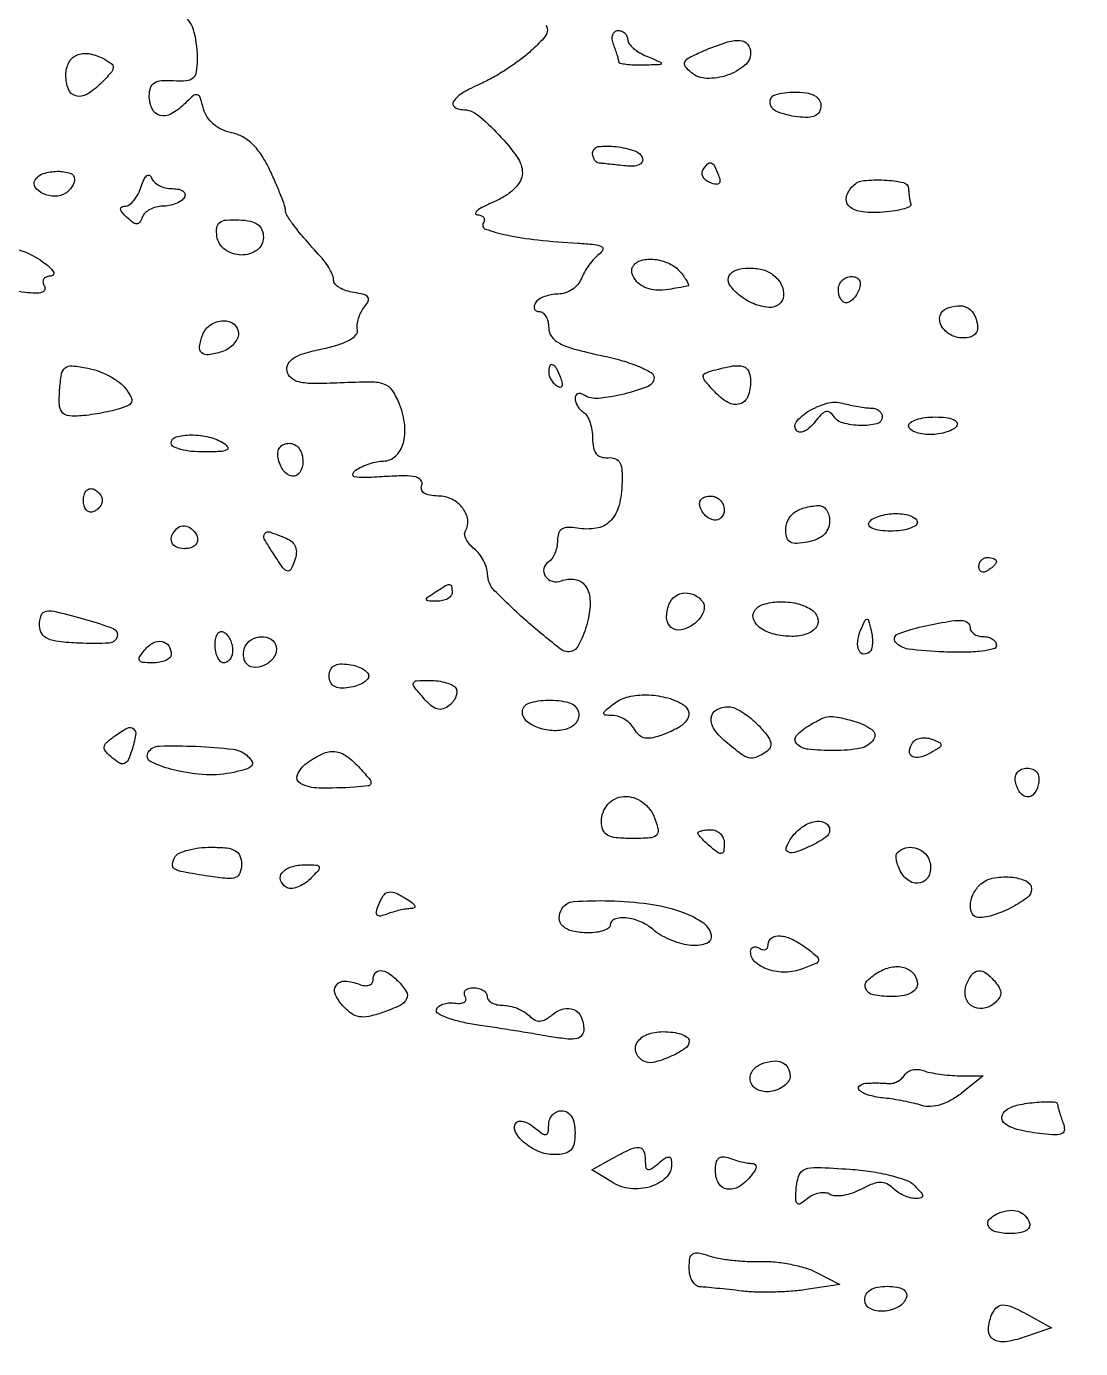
# Model space of a CAD drawing. Extents: x 0 to 4160, y 0 to 3120.
# Drawn here: x 120.5 to 240.6, y 1750.9 to 1901.5 of the extents above; entities that cross this region are included whole.
import ezdxf

# ---------------------------------------------------------------- set-up
doc = ezdxf.new("R2010")
doc.units = 0

msp = doc.modelspace()

# ---------------------------------------------------------------- linework, layer by layer
for points in [[(4159.499279, 606.274193, 0.000001), (4159.667734, 974.478125, 0.000057)], [(757.647081, 3119.740147, 0.000002), (520.492565, 3119.487217, 0.4139)], [(1964.75, 0.149832, 0.000016), (2717.930904, 0.232101, 0.000028), (3351.473438, 0.357111)], [(179.676807, 1901.598245, -0.210186), (179.831602, 1900.881275, -0.141196), (179.427808, 1900.109885, -0.015192), (177.976553, 1898.680985, -0.026938), (176.793668, 1897.697944, -0.015496), (175.2728, 1896.638282, -0.015452), (173.674567, 1895.665751, -0.024841), (172.25, 1894.94914, 0.028439), (170.205493, 1893.902188, 0.10846), (169.159667, 1892.935294, 0.407906), (169.265664, 1892.302969, 0.158842), (170.195281, 1892, -0.172204), (171.895326, 1891.396599, -0.033497), (174.315733, 1889.145856, -0.034054), (176.420491, 1886.578214, -0.155887), (177, 1884.764635, -0.126108), (176.778593, 1883.900748, -0.070108), (176.123707, 1883.024407, -0.05709), (175.092931, 1882.199374, -0.037748), (173.75, 1881.490868, 0.014441), (172.584267, 1880.943644, 0.043629), (171.839211, 1880.481732, 0.195658), (171.672045, 1880.204233, 0.451576), (171.809017, 1880.039142, -0.074381), (172.267783, 1879.956427, -0.145684), (172.568051, 1879.743779, -0.181823), (172.664414, 1879.438269, -0.125503), (172.554768, 1879.088616, 0.48078), (172.802669, 1878.393852, 0.030431), (175.200724, 1877.727809, 0.026014), (178.752403, 1877.161722, 0.012719), (183.323919, 1876.79244, -0.011492), (185.200765, 1876.645465, -0.093576), (186.022867, 1876.402161, -0.396244), (186.153479, 1876.035167, -0.129243), (185.761947, 1875.540635, 0.046487), (185.183316, 1875.015499, 0.027279), (184.590274, 1874.291624, 0.027106), (184.071761, 1873.496106, 0.04114), (183.719414, 1872.75, -0.08935), (183.320948, 1872.08101, -0.06712), (182.676276, 1871.514062, -0.06614), (181.89348, 1871.130887, -0.080957), (181.090402, 1871, 0.046173), (180.29008, 1870.925936, 0.045996), (179.51587, 1870.70625, 0.049989), (178.878039, 1870.38361, 0.112729), (178.5, 1870, 0.082592), (178.343488, 1869.6179, 0.161196), (178.3746, 1869.29375, 0.182303), (178.586039, 1869.078288, 0.108972), (178.940983, 1869, -0.171379), (179.345045, 1868.857314, -0.094041), (179.688914, 1868.452639, -0.074513), (179.921522, 1867.849457, -0.054882), (180, 1867.136643, 0.162448), (180.326717, 1866.157579, 0.111693), (181.225831, 1865.393841, 0.055825), (182.937726, 1864.729532, 0.012381), (186, 1864, -0.01734), (188.377174, 1863.40871, -0.029989), (190.297743, 1862.732734, -0.031792), (191.668363, 1862.050331, -0.267437), (192, 1861.474648, -0.307708), (191.327846, 1860.485866, -0.034133), (188.585989, 1859.612096, -0.036663), (185.657485, 1859.11853, -0.16324), (183.98299, 1859.510513, 0.078452), (183.607192, 1859.668067, 0.156327), (183.288753, 1859.645825, 0.185191), (183.077609, 1859.450652, 0.115118), (183, 1859.118034, 0.085235), (183.073533, 1858.689814, 0.053414), (183.29375, 1858.230237, 0.051777), (183.617474, 1857.810561, 0.064269), (184, 1857.5, -0.126682), (184.384283, 1857.099873, -0.046568), (184.70625, 1856.379114, -0.042441), (184.926104, 1855.489237, -0.039365), (185, 1854.552094, 0.048775), (185.101837, 1853.510637, 0.12033), (185.422876, 1852.818781, 0.151153), (185.971305, 1852.446154, 0.094268), (186.75, 1852.361111, -0.109119), (187.594292, 1852.2437, -0.192467), (188.108458, 1851.778128, -0.104438), (188.345821, 1850.834974, -0.021584), (188.337674, 1849.113202, -0.058574), (187.929604, 1846.661137, -0.134581), (186.960408, 1845.078484, -0.15118), (185.405948, 1844.320534, -0.080941), (183.25, 1844.337655, 0.043676), (182.185273, 1844.425345, 0.140158), (181.508695, 1844.228134, 0.175949), (181.128744, 1843.738911, 0.078159), (181, 1842.920345, -0.051054), (180.924651, 1842.184341, -0.048043), (180.701458, 1841.462954, -0.051597), (180.373222, 1840.86093, -0.104111), (179.983688, 1840.489919, 0.199096), (179.450869, 1839.75012, 0.20973), (179.612913, 1838.871354, 0.177114), (180.4172, 1838.291824, 0.161431), (181.441834, 1838.339306, -0.131326), (183.004139, 1838.504348, -0.197825), (184.158795, 1837.801946, -0.146445), (184.705517, 1836.270287, -0.067159), (184.529956, 1834.136388, -0.02259), (184.199845, 1832.902311, -0.026497), (183.773729, 1831.76862, -0.026893), (183.318754, 1830.864638, -0.124935), (182.915837, 1830.447984, -0.311749), (181.416611, 1830.524251, -0.016358), (177.501075, 1833.742357, -0.018995), (173.833412, 1837.218815, -0.190771), (173.032794, 1839.127555, 0.07396), (172.911954, 1839.840939, 0.043293), (172.572243, 1840.640018, 0.042233), (172.083274, 1841.397984, 0.055238), (171.51101, 1841.990862, -0.045516), (170.977539, 1842.522517, -0.060105), (170.604005, 1843.097569, -0.074068), (170.435407, 1843.627294, -0.180381), (170.514255, 1844.023065, 0.177253), (170.77463, 1845.289875, 0.128799), (170.203474, 1846.624618, 0.112626), (168.965812, 1847.637739, 0.11593), (167.424396, 1848, -0.040475), (166.455754, 1848.078541, -0.107495), (165.813466, 1848.332091, -0.179494), (165.520583, 1848.737659, -0.160518), (165.54564, 1849.25834, 0.276111), (165.449522, 1849.810366, 0.161953), (164.855236, 1850.16538, 0.058405), (163.550605, 1850.297196, 0.012392), (161.264255, 1850.203937, -0.008288), (158.970354, 1850.091506, -0.06292), (157.894558, 1850.192143, -0.418255), (157.703946, 1850.496473, -0.185133), (158, 1850.930285, -0.042931), (158.697109, 1851.329441, -0.02858), (159.553642, 1851.66864, -0.028787), (160.429363, 1851.903817, -0.048965), (161.182612, 1851.984687, 0.189131), (162.551553, 1852.536143, 0.134891), (163.418529, 1853.963514, 0.097209), (163.595266, 1856.066, 0.063429), (163.022701, 1858.440291, 0.054941), (162.232467, 1859.984127, 0.161981), (161.307515, 1860.712055, 0.088337), (159.784077, 1860.972572, 0.00986), (156.250091, 1860.878654, -0.010801), (153.232173, 1860.804135, -0.055928), (151.575993, 1860.9848, -0.121977), (150.653542, 1861.445451, -0.170277), (150.19314, 1862.235622, -0.169694), (150.311554, 1863.041291, -0.132333), (150.915654, 1863.695953, -0.070191), (152.137474, 1864.244893, -0.019262), (154.190283, 1864.755057, 0.023002), (155.965875, 1865.210448, 0.049686), (157.265589, 1865.754371, 0.074588), (158.045799, 1866.340792, 0.254432), (158.214913, 1866.930975, -0.084275), (158.184968, 1867.516822, -0.046202), (158.334775, 1868.221681, -0.044345), (158.62599, 1868.929355, -0.053476), (159.023287, 1869.52806, 0.063408), (159.445221, 1870.192052, 0.275585), (159.401271, 1870.63731, 0.173635), (158.931608, 1870.952284, 0.026531), (157.808374, 1871.1728, -0.043172), (156.924912, 1871.376952, -0.057904), (156.178085, 1871.718617, -0.071574), (155.668484, 1872.137196, -0.187203), (155.5, 1872.571429, 0.095555), (155.399041, 1873.094883, 0.03092), (155.059375, 1873.811011, 0.029542), (154.574065, 1874.578646, 0.029216), (154, 1875.286725, -0.005625), (152.08712, 1877.431035, -0.018646), (150.898415, 1878.901364, -0.025479), (150.184784, 1879.963411, -0.136004), (150, 1880.63018, 0.0871), (149.920888, 1881.080878, 0.006738), (149.485938, 1882.232927, 0.009056), (148.920267, 1883.599013, 0.006788), (148.25, 1885.08287, 0.03328), (147.312392, 1886.781415, 0.05638), (146.287526, 1888.039588, 0.066809), (145.150713, 1888.888075, 0.076408), (143.879966, 1889.359491, -0.060224), (142.771896, 1889.730412, -0.065766), (141.819827, 1890.346947, -0.069642), (141.104611, 1891.15305, -0.082911), (140.689372, 1892.079841, 0.018214), (140.299602, 1893.375564, 0.260791), (139.953945, 1893.686115, 0.240496), (139.488054, 1893.567008, 0.01577), (138.443334, 1892.586191, -0.073695), (136.98697, 1891.505768, -0.186836), (135.700948, 1891.348434, -0.229079), (134.820798, 1892.086864, -0.105981), (134.5, 1893.583333, -0.0807), (134.64869, 1894.498584, -0.173607), (135.08414, 1895.052883, -0.124663), (135.890748, 1895.313997, -0.033357), (137.25, 1895.311736, 0.033332), (138.724951, 1895.30921, 0.160086), (139.494236, 1895.618619, 0.17693), (139.886879, 1896.303309, 0.042636), (140, 1897.627478, 0.05866), (139.626899, 1900.796709, 0.159951), (138.458213, 1902.696108, 0.137353)]]:
    msp.add_lwpolyline(points, format="xyb")
for points in [[(189, 1899.967776, 0.164775), (189.155651, 1899.508286, 0.051767), (189.660937, 1898.973103, 0.045335), (190.388885, 1898.453334, 0.036836), (191.25, 1898.031162, -0.003715), (192.738415, 1897.420008, -0.437793), (192.802306, 1897.244125, -0.271587), (192.598501, 1897.115344, -0.002527), (190.75, 1897.063386, -0.014285), (189.695702, 1897.069209, -0.023561), (188.807813, 1897.14147, -0.020178), (188.130801, 1897.256756, -0.354237), (188, 1897.418213, 0.065182), (187.967516, 1897.666328, 0.008575), (187.821697, 1898.178225, 0.009838), (187.625425, 1898.781926, 0.008099), (187.393011, 1899.418213, -0.061217), (187.242209, 1900.023615, -0.107411), (187.289503, 1900.53535, -0.150596), (187.522024, 1900.871528, -0.168247), (187.893011, 1901, -0.092121), (188.315601, 1900.921475, -0.096048), (188.674822, 1900.696784, -0.099393), (188.91522, 1900.36161, -0.106415)], [(203, 1898.475249, -0.223633), (202.309603, 1897.008854, -0.091811), (200.340906, 1895.913752, -0.08647), (197.99848, 1895.554904, -0.169657), (196.252624, 1896.205304, -0.057063), (195.561289, 1896.926776, -0.297294), (195.523485, 1897.450024, -0.151296), (196.043889, 1897.949281, -0.015185), (197.624261, 1898.681695, -0.020243), (200.188456, 1899.656034, -0.090504), (201.773614, 1899.882864, -0.212196), (202.644536, 1899.455076, -0.175786)], [(128.940607, 1894.940607, -0.062049), (127.392559, 1893.735535, -0.20125), (126.130177, 1893.557216, -0.246226), (125.290645, 1894.323344, -0.08728), (125, 1895.975684, -0.118671), (125.331602, 1897.353157, -0.172315), (126.232177, 1898.204058, -0.145467), (127.599581, 1898.378461, -0.078352), (129.227082, 1897.841954, -0.038163), (130.173851, 1897.260043, -0.266509), (130.387969, 1896.783764, -0.159998), (130.125516, 1896.189248, -0.013092)], [(211, 1892.433578, -0.120811), (210.831475, 1891.746283, -0.164572), (210.373911, 1891.308188, -0.105459), (209.565449, 1891.121192, -0.033762), (208.327119, 1891.183578, -0.060835), (206.052308, 1891.738706, -0.27278), (205.227231, 1892.764618, -0.371207), (205.814773, 1893.689047, -0.073569), (207.916667, 1894, -0.031385), (209.31594, 1893.912081, -0.086351), (210.257902, 1893.622993, -0.135698), (210.79971, 1893.128473, -0.14124)], [(190.701204, 1886.415032, -0.225498), (190.650648, 1886.019068, -0.148907), (190.294911, 1885.716635, -0.087422), (189.640243, 1885.560208, -0.042562), (188.778323, 1885.581699, -0.000019), (187.851067, 1885.684148, -0.000021), (186.948945, 1885.783895, -0.00002), (186.175943, 1885.869429, -0.000104), (185.75, 1885.916667, -0.133324), (185.463691, 1886.029611, -0.08822), (185.220313, 1886.288782, -0.077213), (185.056162, 1886.652565, -0.067542), (185, 1887.066422, -0.378257), (185.632361, 1887.782712, -0.059587), (187.674869, 1887.793478, -0.053877), (189.815801, 1887.31155, -0.235501)], [(199.342084, 1884.550928, -0.051608), (199.506823, 1883.939743, -0.239714), (199.398585, 1883.602299, -0.241428), (199.063039, 1883.492566, -0.052218), (198.454816, 1883.655712, -0.066562), (197.944192, 1883.934228, -0.097234), (197.597989, 1884.309843, -0.122934), (197.468225, 1884.720344, -0.155001), (197.564761, 1885.104785, -0.044472), (198.093353, 1885.811106, -0.293393), (198.499105, 1885.922826, -0.204288), (198.881688, 1885.597219, -0.024065)], [(126, 1884.059017, -0.093122), (125.923407, 1883.651329, -0.052973), (125.692183, 1883.204206, -0.050381), (125.352943, 1882.787933, -0.058255), (124.952113, 1882.470404, -0.142134), (123.75669, 1882.13802, -0.101278), (122.390463, 1882.433576, -0.138857), (121.516734, 1883.155968, -0.297747), (121.495635, 1883.992937, -0.180218), (122.426702, 1884.71646, -0.072461), (124.042778, 1884.976163, -0.083254), (125.496691, 1884.75426, -0.323974)], [(137.14235, 1883, -0.050137), (137.855723, 1882.928287, -0.109046), (138.356129, 1882.70625, -0.184772), (138.566586, 1882.378287, -0.191977), (138.5, 1882, -0.107838), (138.129387, 1881.616584, -0.050954), (137.517829, 1881.29375, -0.047176), (136.780745, 1881.07411, -0.04887), (136.024316, 1881, 0.062363), (135.279858, 1880.906785, 0.061526), (134.577716, 1880.632812, 0.067077), (134.021404, 1880.228155, 0.114629), (133.708333, 1879.75, -0.062037), (133.413944, 1879.178067, -0.247772), (133.076667, 1879, -0.164145), (132.6324, 1879.149887, -0.026382), (131.925, 1879.75, -0.027024), (131.399886, 1880.301958, -0.139325), (131.225956, 1880.681624, -0.32878), (131.346095, 1880.910941, -0.113717), (131.732612, 1881, 0.161071), (132.218838, 1881.160806, 0.060597), (132.745207, 1881.660938, 0.051981), (133.228559, 1882.38906, 0.042736), (133.589266, 1883.25, -0.029354), (133.901444, 1884.054813, -0.107069), (134.227582, 1884.490992, -0.31396), (134.511689, 1884.521509, -0.187251), (134.739987, 1884.25, 0.123314), (135.049447, 1883.771774, 0.06793), (135.621687, 1883.367188, 0.061151), (136.355093, 1883.09312, 0.058937)], [(221, 1883, 0.020783), (221.0182, 1882.56233, 0.014696), (221.073438, 1882.073437, 0.014866), (221.154012, 1881.608583, 0.030107), (221.25, 1881.25, -0.38345), (221.117863, 1880.946449, -0.040217), (220.325, 1880.659257, -0.033776), (219.170227, 1880.42565, -0.019179), (217.75, 1880.292151, -0.049309), (215.50212, 1880.389247, -0.160561), (214.183751, 1881.042613, -0.277521), (213.918184, 1882.078924, -0.124346), (214.666667, 1883.333333, -0.172027), (215.892638, 1883.917519, -0.039155), (218.22837, 1883.977532, -0.03797), (220.436537, 1883.692239, -0.35554)], [(147.5, 1877.440417, -0.238299), (146.772419, 1876.000497, -0.165862), (145.003718, 1875.441101, -0.149423), (143.125747, 1876.061487, -0.205621), (142.208645, 1877.559019, -0.064772), (142.193898, 1878.573106, -0.205064), (142.523744, 1879.150077, -0.145211), (143.266623, 1879.428452, -0.028476), (144.708645, 1879.447471, -0.038083), (146.02064, 1879.289434, -0.107252), (146.863559, 1878.923382, -0.144414), (147.334116, 1878.31779, -0.093704)], [(122.55887, 1874.531803, -0.02408), (123.301895, 1873.911389, -0.107438), (123.626641, 1873.449585, -0.332959), (123.55625, 1873.166848, -0.16643), (123.190983, 1873.031803, 0.091655), (122.74217, 1872.937507, 0.165198), (122.46196, 1872.693064, 0.171705), (122.394844, 1872.336268, 0.100187), (122.547398, 1871.923309, -0.221098), (122.597494, 1871.502105, -0.235243), (122.30683, 1871.20764, -0.087936), (121.56262, 1871.091821, -0.023215), (120.356415, 1871.173309, -0.043817), (119.001292, 1871.450057, -0.098458), (118.077051, 1871.937488, -0.114561), (117.49429, 1872.68671, -0.073096), (117.180449, 1873.75, -0.167462), (117.469855, 1875.248626, -0.229885), (118.588391, 1876.007742, -0.137772), (120.425853, 1875.768504, -0.061143)], [(195, 1873.5, -0.016238), (195.451171, 1872.918975, -0.030591), (195.769798, 1872.41815, -0.038276), (195.940282, 1872.045372, -0.458805), (195.872445, 1871.923489, -0.013441), (193.655982, 1871.529929, -0.048297), (192.222879, 1871.454864, -0.076313), (191.179979, 1871.662492, -0.086181), (190.295049, 1872.170094, -0.059567), (189.849104, 1872.640154, -0.070862), (189.55695, 1873.176727, -0.083246), (189.456765, 1873.694865, -0.145633), (189.570027, 1874.113307, -0.191296), (190.538044, 1874.832831, -0.093684), (192.095564, 1874.948847, -0.083862), (193.753858, 1874.472348, -0.108152)], [(205.5, 1873.234687, -0.109664), (206.495288, 1872.096946, -0.153476), (206.756177, 1870.78079, -0.205295), (206.206926, 1869.807685, -0.183395), (205.088981, 1869.475027, -0.083896), (203.325619, 1869.908306, -0.067481), (201.651499, 1870.918881, -0.081808), (200.57641, 1872.120955, -0.287558), (200.570027, 1873.113307, -0.181108), (201.362683, 1873.727082, -0.069095), (202.762882, 1873.956764, -0.065153), (204.293819, 1873.794639, -0.09983)], [(215.361626, 1871.5, -0.048303), (215.075237, 1870.926204, -0.053891), (214.692784, 1870.440625, -0.061199), (214.276919, 1870.108626, -0.13875), (213.893011, 1870, -0.164455), (213.552359, 1870.115158, -0.095748), (213.262322, 1870.440625, -0.076852), (213.066322, 1870.926285, -0.057609), (213, 1871.5, -0.096899), (213.112001, 1872.072505, -0.097416), (213.431406, 1872.559375, -0.098432), (213.908181, 1872.885371, -0.10122), (214.468615, 1873, -0.094119), (215.027855, 1872.893789, -0.166113), (215.382077, 1872.592642, -0.151899), (215.496694, 1872.114961, -0.075244)], [(228.823324, 1867.667134, -0.088037), (228.834817, 1866.946283, -0.155852), (228.568646, 1866.420852, -0.137056), (228.015709, 1866.104062, -0.062044), (227.180313, 1866, -0.128893), (225.746257, 1866.375925, -0.137927), (224.724322, 1867.400872, -0.197542), (224.58652, 1868.546207, -0.233422), (225.306177, 1869.352059, -0.0732), (226.586951, 1869.66151, -0.135237), (227.63319, 1869.473381, -0.145061), (228.387581, 1868.79162, -0.089299)], [(144.666667, 1866.51449, -0.114592), (144.524268, 1865.901324, -0.070968), (144.105988, 1865.287396, -0.065211), (143.487663, 1864.765761, -0.065898), (142.757973, 1864.423184, -0.040584), (141.255728, 1864.077446, -0.221501), (140.477417, 1864.310449, -0.256029), (140.224246, 1865.020134, -0.051993), (140.58345, 1866.356872, -0.154179), (141.488099, 1867.493229, -0.13937), (142.919826, 1867.960607, -0.176733), (144.153583, 1867.563671, -0.231421)], [(131.794244, 1860.236529, -0.033907), (132.428407, 1859.253004, -0.229312), (132.458855, 1858.690585, -0.201157), (132.032351, 1858.271157, -0.025958), (130.794244, 1857.84968, -0.017093), (129.755322, 1857.593203, -0.010711), (128.524822, 1857.361111, -0.010749), (127.301899, 1857.184396, -0.019236), (126.290257, 1857.09968, -0.057622), (125.135989, 1857.180654, -0.201), (124.524913, 1857.582644, -0.141485), (124.258558, 1858.41098, -0.024547), (124.290257, 1860.072459, -0.024084), (124.500993, 1861.876002, -0.189006), (124.925417, 1862.587141, -0.190688), (125.717807, 1862.816935, -0.024577), (127.5, 1862.558988, -0.041553), (128.743499, 1862.206874, -0.034208), (129.998934, 1861.635069, -0.035463), (131.084114, 1860.944587, -0.073316)], [(180, 1862.059017, 0.088797), (180.072509, 1861.65395, 0.053277), (180.290385, 1861.21498, 0.051183), (180.610411, 1860.810572, 0.061454), (180.988546, 1860.507079, 0.1144), (181.325929, 1860.393111, 0.32948), (181.525685, 1860.512472, 0.155351), (181.556862, 1860.868281, 0.036408), (181.381557, 1861.448062, 0.029964), (180.894727, 1862.51997, 0.168622), (180.441482, 1862.942608, 0.444011), (180.117673, 1862.798253, 0.079093)], [(203, 1861.059017, -0.091519), (202.68139, 1859.332927, -0.231539), (201.772507, 1858.485067, -0.206577), (200.452695, 1858.63325, -0.075528), (198.948301, 1859.825117, -0.010474), (197.819835, 1861.088434, -0.161023), (197.601402, 1861.621612, -0.318319), (197.824223, 1861.987637, -0.037785), (198.774891, 1862.315468, -0.019684), (200.992317, 1862.804759, -0.117249), (202.167346, 1862.73934, -0.228177), (202.781663, 1862.180974, -0.096397)], [(216.75, 1858.013655, -0.078351), (217.22751, 1857.933011, -0.089659), (217.632812, 1857.710261, -0.09957), (217.903876, 1857.382463, -0.12374), (218, 1857, -0.344425), (217.397622, 1856.22927, -0.067872), (215.530331, 1856.025945, -0.061164), (213.497699, 1856.331591, -0.18864), (212.406374, 1857.15149, 0.124791), (212.002914, 1857.541871, 0.213086), (211.54471, 1857.588184, 0.122399), (211.007645, 1857.249415, 0.033286), (210.357689, 1856.474491, -0.045252), (209.790199, 1855.829824, -0.07177), (209.19053, 1855.406006, -0.101155), (208.654898, 1855.257579, -0.21683), (208.261905, 1855.404762, -0.380901), (208.203096, 1856.425863, -0.089761), (209.600731, 1857.655186, -0.068472), (211.694618, 1858.554421, -0.133263), (213.5, 1858.561541, 0.012857), (214.357344, 1858.355992, 0.010647), (215.279687, 1858.180229, 0.010792), (216.132488, 1858.055327, 0.028237)], [(226.5, 1856, -0.130646), (226.093337, 1855.615492, -0.045439), (225.346475, 1855.29375, -0.041396), (224.42066, 1855.073842, -0.037634), (223.440983, 1855, -0.039081), (222.50628, 1855.07317, -0.058208), (221.717039, 1855.29375, -0.076538), (221.179376, 1855.617207, -0.222681), (221, 1856, -0.257909), (221.212425, 1856.384428, -0.061379), (221.898586, 1856.70625, -0.048032), (222.887118, 1856.927265, -0.031003), (224.059017, 1857, -0.027979), (225.243706, 1856.933656, -0.069343), (226.083987, 1856.718784, -0.145541), (226.490145, 1856.391769, -0.297719)], [(143, 1854, -0.110301), (143.436834, 1853.556075, -0.457382), (143.339425, 1853.241532, -0.091963), (142.562969, 1853.060454, -0.010406), (140.75, 1853.015313, -0.025197), (139.312957, 1853.081895, -0.040047), (138.101562, 1853.298248, -0.048007), (137.242199, 1853.614598, -0.288131), (137, 1854, -0.337172), (137.549998, 1854.722883, -0.067601), (139.260917, 1854.955264, -0.058157), (141.32449, 1854.714427, -0.08555)], [(152, 1851.916667, -0.14074), (151.642779, 1850.672718, -0.297834), (150.770795, 1850.270086, -0.210781), (149.769787, 1850.900237, -0.100818), (149.176676, 1852.332866, -0.083236), (149.159635, 1853.00171, -0.126354), (149.380696, 1853.53647, -0.133817), (149.820192, 1853.878535, -0.099154), (150.426676, 1854, -0.12024), (151.054646, 1853.84677, -0.111791), (151.561201, 1853.41896, -0.09567), (151.888599, 1852.751548, -0.066422)], [(129.15, 1847.5, -0.102038), (129.069583, 1847.110048, -0.070382), (128.834219, 1846.723802, -0.066918), (128.485911, 1846.399741, -0.073624), (128.075, 1846.191667, -0.159683), (127.666526, 1846.189601, -0.143818), (127.315781, 1846.428177, -0.107546), (127.079656, 1846.888977, -0.064908), (127, 1847.5, -0.064908), (127.079656, 1848.111023, -0.107546), (127.315781, 1848.571823, -0.143818), (127.666526, 1848.810399, -0.159683), (128.075, 1848.808333, -0.073624), (128.485911, 1848.600259, -0.066918), (128.834219, 1848.276198, -0.070382), (129.069583, 1847.889952, -0.102038)], [(200, 1846.416667, -0.190724), (199.653027, 1845.540134, -0.244413), (198.846361, 1845.257027, -0.165501), (197.877068, 1845.749304, -0.113253), (197.229167, 1846.8125, -0.134046), (197.204183, 1847.264262, -0.144529), (197.414714, 1847.651172, -0.119977), (197.841384, 1847.910766, -0.077096), (198.416667, 1848, -0.099038), (199.020927, 1847.879125, -0.097945), (199.534896, 1847.534896, -0.097945), (199.879125, 1847.020927, -0.099038)], [(212, 1845.116577, -0.099985), (211.831836, 1844.284038, -0.1042), (211.354722, 1843.595934, -0.088732), (210.568495, 1843.080958, -0.05355), (209.5, 1842.755249, -0.032971), (208.26555, 1842.602684, -0.13496), (207.534322, 1842.759495, -0.194147), (207.13573, 1843.225367, -0.081229), (207, 1844.055339, -0.106322), (207.247981, 1845.208339, -0.124279), (207.9424, 1846.083078, -0.098886), (209.111201, 1846.655464, -0.048835), (210.75, 1846.921053, -0.15239), (211.226361, 1846.804793, -0.106182), (211.632812, 1846.423554, -0.086721), (211.9067, 1845.830766, -0.065043)], [(222, 1845, -0.257909), (221.787575, 1844.615572, -0.061379), (221.101414, 1844.29375, -0.048032), (220.112882, 1844.072735, -0.031003), (218.940983, 1844, -0.027979), (217.756294, 1844.066344, -0.069343), (216.916013, 1844.281216, -0.145541), (216.509855, 1844.608231, -0.297719), (216.5, 1845, -0.130646), (216.906663, 1845.384508, -0.045439), (217.653525, 1845.70625, -0.041396), (218.57934, 1845.926158, -0.037634), (219.559017, 1846, -0.039081), (220.49372, 1845.92683, -0.058208), (221.282961, 1845.70625, -0.076538), (221.820624, 1845.382793, -0.222681)], [(140, 1842.940983, -0.156819), (139.8846, 1842.582093, -0.097386), (139.559375, 1842.276414, -0.079459), (139.073598, 1842.070066, -0.06085), (138.5, 1842, -0.103624), (137.575357, 1842.193711, -0.202875), (137.067517, 1842.730754, -0.1934), (137.086489, 1843.491235, -0.094876), (137.63948, 1844.306147, -0.191124), (138.316568, 1844.598585, -0.139481), (139.119339, 1844.396031, -0.123736), (139.764316, 1843.769921, -0.139398)], [(150.113043, 1843.179715, -0.083392), (150.769056, 1842.763656, -0.12175), (151.151966, 1842.200202, -0.111879), (151.24659, 1841.486143, -0.063111), (151.057451, 1840.628824, -0.036099), (150.616086, 1839.628041, -0.361579), (150.223238, 1839.466852, -0.163548), (149.733069, 1839.823319, -0.00944), (148.671355, 1841.378824, -0.016095), (147.60367, 1843.128684, -0.306801), (147.652089, 1843.734901, -0.316941), (148.226812, 1843.901332, -0.016709)], [(231, 1840.559017, -0.151918), (230.934461, 1840.34829, -0.038439), (230.70625, 1840.066025, -0.035638), (230.382774, 1839.768994, -0.029505), (230, 1839.5, -0.082592), (229.6179, 1839.343488, -0.161196), (229.29375, 1839.3746, -0.182303), (229.078288, 1839.586039, -0.108972), (229, 1839.940983, -0.093332), (229.076123, 1840.345238, -0.09642), (229.29375, 1840.688914, -0.099167), (229.618444, 1840.918938, -0.105053), (230, 1841, -0.042167), (230.382849, 1840.967655, -0.061769), (230.70625, 1840.870461, -0.081139), (230.92554, 1840.727648, -0.210953)], [(169, 1837, -0.17131), (168.865757, 1836.619685, -0.095191), (168.485938, 1836.298248, -0.075283), (167.919445, 1836.083567, -0.055234), (167.25, 1836.015313, -0.011938), (166.271084, 1836.047261, -0.327416), (166.083458, 1836.201904, -0.309569), (166.169589, 1836.436556, -0.011213), (167, 1837, -0.007234), (168.26282, 1837.790433, -0.137048), (168.707705, 1837.914708, -0.364836), (168.938046, 1837.720828, -0.042895)], [(197.593758, 1835.848296, -0.158714), (197.725696, 1835.306271, -0.087514), (197.554844, 1834.638865, -0.072021), (197.114027, 1833.949597, -0.056721), (196.461747, 1833.34837, -0.10972), (195.078776, 1832.742667, -0.226487), (193.961759, 1833.029337, -0.213363), (193.437949, 1834.103541, -0.100255), (193.699509, 1835.659316, -0.148122), (194.410505, 1836.574454, -0.142882), (195.5202, 1836.957448, -0.136544), (196.700854, 1836.689808, -0.131473)], [(209.878115, 1835.096491, -0.166917), (210.640305, 1834.145042, -0.245224), (210.497566, 1833.104602, -0.158823), (209.396612, 1832.287486, -0.082803), (207.690983, 1832.015313, -0.056987), (205.709451, 1832.255934, -0.089898), (204.145662, 1832.943065, -0.142964), (203.358832, 1833.889692, -0.245523), (203.430902, 1834.888197, -0.183238), (204.428054, 1835.653765, -0.065096), (206.231624, 1835.949091, -0.061166), (208.235555, 1835.768483, -0.088365)], [(127.25, 1833.947419, -0.02509), (130.382585, 1832.90564, -0.384912), (130.852186, 1831.96892, -0.32405), (129.946236, 1831.245417, -0.022665), (126.5, 1831.239119, -0.016056), (124.184974, 1831.41448, -0.076772), (122.908599, 1831.755334, -0.153878), (122.247001, 1832.335089, -0.137321), (122, 1833.217484, -0.079867), (122.191312, 1834.407543, -0.285892), (122.757283, 1834.879512, -0.095951), (123.955122, 1834.815766, -0.006601)], [(216.588397, 1830.255064, -0.220948), (215.898745, 1830.002939, -0.276564), (215.356048, 1830.393712, -0.130073), (215.197724, 1831.452724, -0.074943), (215.53122, 1832.706872, -0.006675), (216.048268, 1833.855863, -0.299388), (216.260685, 1833.986918, -0.331063), (216.447586, 1833.839331, -0.007526), (216.743156, 1832.671731, -0.03472), (216.865716, 1831.928682, -0.039523), (216.876572, 1831.207674, -0.043304), (216.785351, 1830.606158, -0.13795)], [(228, 1833, 0.148195), (228.115568, 1832.618646, 0.098894), (228.440625, 1832.29375, 0.082425), (228.926543, 1832.074694, 0.064853), (229.5, 1832, -0.065367), (230.073439, 1831.924711, -0.082786), (230.559375, 1831.704029, -0.099051), (230.884419, 1831.376672, -0.147147), (231, 1830.992438, -0.344477), (230.686574, 1830.591492, -0.029871), (229.32528, 1830.338024, -0.02781), (227.415592, 1830.206509, -0.014015), (225.000463, 1830.242438, -0.019652), (220.99033, 1830.572824, -0.190367), (219.518925, 1831.372331, -0.512957), (219.751527, 1832.279153, -0.039662), (222.582498, 1833.131685, -0.007542), (225.513601, 1833.720178, -0.051886), (226.97642, 1833.836537, -0.154899), (227.705653, 1833.585406, -0.237253)], [(144, 1830.440983, -0.067639), (143.925146, 1829.890182, -0.08433), (143.70625, 1829.423289, -0.09965), (143.38134, 1829.111069, -0.142666), (143, 1829, -0.195654), (142.618015, 1829.155423, -0.086673), (142.29375, 1829.604836, -0.066561), (142.073608, 1830.270941, -0.0466), (142, 1831.059017, -0.047867), (142.071541, 1831.804599, -0.104212), (142.29375, 1832.33165, -0.181468), (142.621877, 1832.558599, -0.202618), (143, 1832.5, -0.08825), (143.382836, 1832.157656, -0.053305), (143.70625, 1831.640225, -0.051278), (143.925833, 1831.038022, -0.061875)], [(137, 1829.940983, -0.210101), (136.841826, 1829.581176, -0.081462), (136.376532, 1829.276414, -0.062031), (135.69012, 1829.069031, -0.042401), (134.877555, 1829, -0.021696), (133.754609, 1829.04875, -0.241254), (133.386223, 1829.279829, -0.286403), (133.394552, 1829.680821, -0.028529), (133.990862, 1830.48899, -0.097855), (134.953697, 1831.272359, -0.168579), (135.963819, 1831.429032, -0.207864), (136.709942, 1830.929427, -0.143695)], [(149, 1830.606989, -0.172186), (148.608538, 1829.503947, -0.118429), (147.544967, 1828.6904, -0.133563), (146.323682, 1828.503739, -0.229753), (145.473008, 1829.043674, -0.082675), (145.292848, 1829.483714, -0.059425), (145.237132, 1830.012829, -0.05882), (145.307601, 1830.54644, -0.07634), (145.5, 1831, -0.150192), (146.385388, 1831.775084, -0.133976), (147.596518, 1831.963762, -0.157732), (148.600542, 1831.509712, -0.211367)], [(159.5, 1827.5, -0.193098), (159.336986, 1827.093637, -0.069458), (158.839063, 1826.699882, -0.056112), (158.111213, 1826.376325, -0.041303), (157.25, 1826.180449, -0.04615), (156.235757, 1826.13087, -0.12236), (155.544437, 1826.334837, -0.161672), (155.143128, 1826.792563, -0.100145), (155, 1827.5, -0.100145), (155.143128, 1828.207437, -0.161672), (155.544437, 1828.665163, -0.12236), (156.235757, 1828.86913, -0.04615), (157.25, 1828.819551, -0.041303), (158.111213, 1828.623675, -0.056112), (158.839063, 1828.300118, -0.069458), (159.336986, 1827.906363, -0.193098)], [(169.429973, 1826.113307, -0.148064), (169.541496, 1825.693375, -0.082767), (169.435779, 1825.170693, -0.070107), (169.135668, 1824.62744, -0.058411), (168.680197, 1824.149551, -0.093179), (167.973954, 1823.757374, -0.153785), (167.297366, 1823.746615, -0.109351), (166.573781, 1824.148623, -0.03445), (165.700995, 1825.036244, -0.010536), (164.668637, 1826.294682, -0.263528), (164.603942, 1826.720967, -0.297173), (164.935159, 1826.961626, -0.012657), (166.45077, 1827, -0.033619), (167.421593, 1826.934651, -0.038733), (168.328779, 1826.739534, -0.042352), (169.054386, 1826.45481, -0.140574)], [(195.25, 1824.302725, -0.173437), (195.90081, 1823.554802, -0.227143), (195.834648, 1822.663368, -0.124168), (194.934699, 1821.731291, -0.048172), (193.315217, 1820.929746, -0.026427), (191.910537, 1820.479045, -0.101447), (190.998811, 1820.428451, -0.148221), (190.332468, 1820.743021, -0.081486), (189.765527, 1821.454497, 0.071767), (189.312869, 1822.045642, 0.05542), (188.672513, 1822.546008, 0.056314), (187.951172, 1822.885648, 0.082069), (187.25918, 1823, -0.030551), (186.430545, 1823.050678, -0.438696), (186.276849, 1823.265147, -0.174241), (186.494264, 1823.619726, -0.009271), (187.55887, 1824.441199, -0.104898), (189.099566, 1825.147091, -0.059719), (191.146777, 1825.355174, -0.056666), (193.321493, 1825.068172, -0.066807)], [(183.356412, 1823.513588, -0.116289), (183.432499, 1822.952863, -0.100501), (183.258298, 1822.383667, -0.093127), (182.859335, 1821.893365, -0.084104), (182.29598, 1821.560084, -0.096859), (180.628089, 1821.268122, -0.079444), (178.84462, 1821.58967, -0.092735), (177.479792, 1822.374517, -0.219418), (177, 1823.415208, -0.327938), (177.724924, 1824.401617, -0.072067), (179.931084, 1824.756202, -0.066746), (182.272704, 1824.479035, -0.242936)], [(203.962477, 1821.809902, -0.022993), (204.90964, 1820.694581, -0.100245), (205.290915, 1819.921622, -0.190426), (205.220743, 1819.329315, -0.128401), (204.751432, 1818.825215, -0.04369), (203.612018, 1818.234349, -0.162244), (202.815898, 1818.179023, -0.099659), (201.928595, 1818.608696, -0.011292), (200.173717, 1820.005332, -0.065884), (198.860813, 1821.430488, -0.176637), (198.507314, 1822.742514, -0.255439), (199.112243, 1823.652537, -0.121581), (200.520062, 1824, -0.107705), (201.197778, 1823.8523, -0.034377), (202.109608, 1823.356659, -0.032493), (203.078265, 1822.648047, -0.031067)], [(214.75, 1822.369714, -0.086613), (216.798038, 1821.418935, -0.408747), (217.016235, 1820.267766, -0.201209), (215.533416, 1819.285736, -0.046994), (212.5, 1819, -0.026592), (209.537272, 1819.157679, -0.179133), (208.241611, 1819.800981, -0.398635), (208.244605, 1820.73173, -0.070494), (209.75, 1821.919901, -0.017955), (211.12501, 1822.655978, -0.091726), (211.956181, 1822.888394, -0.077358), (212.878392, 1822.828654, -0.010685)], [(132.507208, 1819.022711, -0.029216), (132.088585, 1817.929634, -0.193363), (131.674877, 1817.532769, -0.230862), (131.149682, 1817.570206, -0.041972), (130.325602, 1818.144737, -0.033868), (129.540766, 1818.891335, -0.214448), (129.371482, 1819.401898, -0.18643), (129.631535, 1819.912619, -0.024961), (130.586699, 1820.687054, -0.036035), (131.998013, 1821.570565, -0.309707), (132.699193, 1821.49072, -0.267269), (132.94923, 1820.771093, -0.02986)], [(223.534456, 1818.759344, -0.059977), (222.28771, 1818.246288, -0.193331), (221.413491, 1818.34405, -0.307029), (221.102273, 1818.939377, -0.110315), (221.43189, 1819.889795, -0.127507), (221.792367, 1820.234873, -0.080968), (222.341724, 1820.434376, -0.072106), (222.991206, 1820.462191, -0.066409), (223.641483, 1820.307334, -0.021493), (224.518046, 1819.926991, -0.305904), (224.680497, 1819.646331, -0.237758), (224.495033, 1819.334018, -0.014468)], [(145.743419, 1818.351819, -0.08338), (146.204296, 1817.730925, -0.308956), (146.145633, 1817.272014, -0.139459), (145.559669, 1816.898725, -0.018473), (144.121767, 1816.526744, -0.066666), (140.982868, 1816.265397, -0.045338), (137.429333, 1816.768634, -0.052775), (134.71337, 1817.719442, -0.447224), (134.388197, 1818.819098, -0.252972), (135.621309, 1819.527875, -0.016815), (139.847768, 1819.49617, -0.019624), (144.042473, 1819.158307, -0.162986)], [(158.5, 1817, -0.009199), (159.645054, 1815.686964, -0.246772), (159.740705, 1815.248719, -0.305118), (159.429448, 1814.981445, -0.012861), (157.904988, 1814.841556, -0.020499), (153.838773, 1814.740715, -0.112667), (151.72153, 1815.260154, -0.401099), (151.367603, 1816.251487, -0.130593), (152.442702, 1817.581761, -0.04719), (154.234382, 1818.648606, -0.135445), (155.647931, 1818.89635, -0.137008), (156.978405, 1818.38326, -0.048749)], [(235.809629, 1815.25, -0.110048), (235.318179, 1814.117618, -0.259838), (234.510529, 1813.743606, -0.231347), (233.687524, 1814.225204, -0.095633), (233.176676, 1815.447179, -0.097115), (233.169492, 1816.063175, -0.131707), (233.407325, 1816.563333, -0.128059), (233.869802, 1816.886768, -0.089125), (234.5, 1817, -0.090288), (235.162207, 1816.879439, -0.143006), (235.620099, 1816.535476, -0.134068), (235.839187, 1815.980358, -0.075042)], [(192.10492, 1811.25, -0.039363), (192.470881, 1809.952774, -0.271578), (192.262468, 1809.352326, -0.164037), (191.527248, 1809.057672, -0.013999), (189.467776, 1809, -0.023255), (187.694002, 1809.082542, -0.103345), (186.702319, 1809.388177, -0.171959), (186.183759, 1809.973148, -0.096473), (186, 1810.916667, -0.181234), (186.740726, 1812.893109, -0.202475), (188.559501, 1813.780883, -0.174668), (190.684079, 1813.143871, -0.146024)], [(200, 1808.377555, -0.035496), (199.942264, 1807.565314, -0.304492), (199.71069, 1807.308142, -0.217533), (199.310961, 1807.381629, -0.020633), (198.5, 1808, -0.013852), (197.925446, 1808.504355, -0.019119), (197.440625, 1808.99011, -0.016008), (197.074552, 1809.412416, -0.172217), (197, 1809.622445, -0.294983), (197.09443, 1809.768578, -0.044235), (197.440625, 1809.889093, -0.037907), (197.92515, 1809.972666, -0.023761), (198.5, 1810, -0.107348), (199.072293, 1809.875699, -0.099536), (199.559375, 1809.523407, -0.095788), (199.885941, 1808.996941, -0.091307)], [(212, 1809.967776, -0.24901), (211.558165, 1809.135601, -0.03567), (209.830588, 1808.138869, -0.035436), (207.986763, 1807.39996, -0.269113), (207.107499, 1807.592394, -0.276262), (207.036789, 1807.828928, -0.046334), (207.201873, 1808.293855, -0.039432), (207.523736, 1808.865754, -0.025327), (207.979944, 1809.475834, -0.085249), (209.159102, 1810.485231, -0.10441), (210.52868, 1810.95409, -0.166478), (211.564224, 1810.735358, -0.264068)], [(145, 1806.062871, -0.083677), (144.832003, 1805.066063, -0.226066), (144.340718, 1804.56804, -0.110964), (143.354299, 1804.442561, -0.014653), (141.25, 1804.704412, -0.006078), (138.345701, 1805.188793, -0.08876), (137.375025, 1805.548042, -0.312365), (137.132149, 1806.072425, -0.09574), (137.458881, 1806.933469, -0.15436), (137.937216, 1807.345376, -0.037551), (138.935197, 1807.686706, -0.034967), (140.193401, 1807.921615, -0.028676), (141.559017, 1808, -0.023523), (143.323079, 1807.916961, -0.105049), (144.305917, 1807.60926, -0.172762), (144.819162, 1807.01923, -0.093714)], [(223.33357, 1806.573113, -0.150364), (223.434335, 1805.091721, -0.216164), (222.643697, 1804.065286, -0.223868), (221.376847, 1804.004182, -0.156323), (220.267652, 1804.943029, -0.036334), (219.872078, 1805.692556, -0.048823), (219.63405, 1806.422026, -0.058348), (219.572261, 1807.03004, -0.194942), (219.725522, 1807.392189, -0.132246), (220.639621, 1807.918523, -0.121263), (221.726938, 1807.938225, -0.119722), (222.709714, 1807.449423, -0.126808)], [(152.810247, 1804.381676, -0.052475), (152.108683, 1803.813717, -0.061861), (151.340575, 1803.440664, -0.072392), (150.624896, 1803.307453, -0.149363), (150.079649, 1803.450774, -0.178982), (149.456925, 1804.248181, -0.260505), (149.630926, 1805.102665, -0.145937), (150.678649, 1805.774814, -0.070258), (152.273303, 1806, -0.013635), (153.564546, 1805.964781, -0.308213), (153.845624, 1805.75, -0.271446), (153.767636, 1805.38367, -0.011381)], [(234.999294, 1803.225249, -0.234893), (234.531948, 1802.284022, -0.039951), (232.793784, 1801.173223, -0.042391), (230.723581, 1800.288038, -0.080001), (228.9349, 1800, -0.268181), (228.267477, 1800.385722, -0.142045), (228.032377, 1801.344211, -0.096892), (228.332708, 1802.599438, -0.089581), (229.088692, 1803.688692, -0.144651), (230.520797, 1804.467506, -0.072384), (232.596122, 1804.605232, -0.08289), (234.384984, 1804.16054, -0.298737)], [(164, 1802, -0.030096), (164.527695, 1801.612083, -0.13881), (164.739956, 1801.302391, -0.364331), (164.661127, 1801.101404, -0.121886), (164.331787, 1801.015313, 0.036593), (163.771925, 1800.966898, 0.015937), (163.038756, 1800.824917, 0.015672), (162.265955, 1800.62388, 0.020144), (161.570447, 1800.388659, -0.039372), (160.832778, 1800.170373, -0.257249), (160.476069, 1800.278601, -0.251847), (160.372224, 1800.640817, -0.038064), (160.595648, 1801.388659, -0.053647), (161.156536, 1802.483069, -0.205919), (161.780976, 1802.895622, -0.15949), (162.622936, 1802.778143, -0.029704)], [(195, 1800.693558, -0.061685), (197.437259, 1799.51062, -0.187562), (198.495625, 1798.043389, -0.394121), (197.943567, 1797.025048, -0.115383), (196, 1796.842947, -0.039303), (194.927241, 1797.07709, -0.027968), (193.77062, 1797.498475, -0.028394), (192.705928, 1798.028725, -0.052327), (191.921259, 1798.592947, 0.079687), (190.483732, 1799.512171, 0.075691), (188.805126, 1799.95654, 0.108042), (187.496986, 1799.815298, 0.322532), (187, 1799.125, -0.248581), (186.821987, 1798.789067, -0.065547), (186.260268, 1798.507031, -0.05066), (185.446386, 1798.313733, -0.032999), (184.481763, 1798.25, -0.053473), (182.731614, 1798.437708, -0.133611), (181.600329, 1799.025713, -0.205781), (181.201244, 1799.919583, -0.142858), (181.5, 1801, -0.242485), (182.861701, 1801.818904, -0.02209), (186.945692, 1801.90663, -0.028524), (191.374649, 1801.552764, -0.048009)], [(209.406185, 1796.493749, -0.014643), (210.575938, 1795.55334, -0.275147), (210.72159, 1795.124433, -0.242939), (210.419482, 1794.755606, -0.011814), (208.906185, 1794.143719, -0.087107), (206.972884, 1793.778239, -0.083199), (204.997576, 1794.082745, -0.101161), (203.527982, 1794.925358, -0.21538), (203, 1796.094201, -0.114114), (203.078845, 1796.435169, -0.184763), (203.29375, 1796.635735, -0.157113), (203.61773, 1796.659695, -0.079093), (204, 1796.5, 0.082592), (204.3821, 1796.343488, 0.161196), (204.70625, 1796.3746, 0.182303), (204.921712, 1796.586039, 0.108972), (205, 1796.940983, -0.253152), (205.401229, 1797.682661, -0.171702), (206.355005, 1797.914989, -0.091182), (207.793606, 1797.49661, -0.045776)], [(162.8, 1792.8, -0.055442), (163.7676, 1791.590217, -0.257152), (163.819775, 1790.728307, -0.174317), (163.078265, 1789.990797, -0.02553), (161.082031, 1789.178441, -0.029852), (159.493674, 1788.729015, -0.097848), (158.408163, 1788.706238, -0.115451), (157.497855, 1789.095387, -0.050385), (156.516889, 1789.981338, -0.085737), (155.67683, 1791.307928, -0.270913), (155.813697, 1792.310518, -0.246657), (156.788194, 1792.748437, -0.076419), (158.409758, 1792.396256, 0.06085), (159.018416, 1792.244169, 0.106925), (159.532866, 1792.290456, 0.150421), (159.870787, 1792.522324, 0.169294), (160, 1792.893011, -0.15464), (160.242508, 1793.658368, -0.252762), (160.836778, 1793.95424, -0.138968), (161.742562, 1793.664718, -0.050006)], [(222, 1792.393011, -0.175193), (221.789558, 1791.810846, -0.111041), (221.211598, 1791.366084, -0.074083), (220.269986, 1791.088356, -0.034744), (219, 1791, -0.047952), (216.983251, 1791.19386, -0.241449), (216.119864, 1791.871567, -0.316824), (216.290694, 1792.798955, -0.066294), (217.689601, 1793.846168, -0.087476), (219.203285, 1794.374296, -0.12219), (220.626048, 1794.257386, -0.152423), (221.621023, 1793.535465, -0.161533)], [(230.889886, 1792.632679, -0.050984), (231.369374, 1791.917857, -0.1396), (231.495876, 1791.328848, -0.146213), (231.291245, 1790.778901, -0.057936), (230.728793, 1790.189881, -0.143369), (229.444502, 1789.63485, -0.181725), (228.197212, 1789.935321, -0.187525), (227.48258, 1790.970693, -0.151082), (227.573119, 1792.32995, -0.066001), (228.209283, 1793.49939, -0.215692), (228.957248, 1793.923578, -0.192274), (229.834882, 1793.662741, -0.052366)], [(173, 1791, 0.17482), (173.137625, 1790.618409, 0.093122), (173.52875, 1790.29375, 0.073362), (174.111367, 1790.074027, 0.053595), (174.8, 1790, -0.054683), (175.574036, 1789.915092, -0.038658), (176.4113, 1789.65995, -0.039128), (177.183195, 1789.285854, -0.06406), (177.757618, 1788.842382, 0.065109), (178.394351, 1788.352924, 0.140343), (178.98887, 1788.203355, 0.122225), (179.627962, 1788.384118, 0.043487), (180.413813, 1788.928472, -0.104618), (181.678187, 1789.593559, -0.175443), (182.861811, 1789.50869, -0.179975), (183.696222, 1788.691342, -0.110342), (184, 1787.331577, -0.141503), (183.791548, 1786.609763, -0.195462), (183.24964, 1786.220875, -0.08651), (182.199728, 1786.153788, -0.015518), (180.25, 1786.42818, 0.002155), (178.473766, 1786.726759, 0.001042), (176.19784, 1787.094389, 0.001033), (173.824626, 1787.467638, 0.001485), (171.721369, 1787.787586, -0.020121), (169.909395, 1788.13274, -0.0338), (168.428309, 1788.584478, -0.03824), (167.399154, 1789.069058, -0.344211), (167.221369, 1789.5, -0.159141), (167.463414, 1789.863562, -0.080703), (167.949279, 1790.133252, -0.066994), (168.595822, 1790.272332, -0.053722), (169.308092, 1790.251497, 0.049068), (169.959007, 1790.226407, 0.126281), (170.403838, 1790.369272, 0.226637), (170.57804, 1790.64525, 0.169313), (170.499075, 1791.001497, -0.139457), (170.391528, 1791.380567, -0.19117), (170.521203, 1791.70669, -0.138614), (170.889261, 1791.926856, -0.065998), (171.440983, 1792, -0.062283), (172.037096, 1791.925455, -0.080552), (172.542039, 1791.70625, -0.097988), (172.879982, 1791.381379, -0.153634)], [(196, 1785.967776, -0.250063), (195.521979, 1785.07174, -0.04481), (193.803488, 1784.130499, -0.045341), (191.907717, 1783.500355, -0.19295), (190.75, 1783.67643, -0.175156), (189.936267, 1784.658655, -0.239469), (190.077141, 1785.779549, -0.156835), (191.232, 1786.684289, -0.088584), (193, 1787, -0.032669), (194.149186, 1786.924833, -0.050231), (195.11875, 1786.696784, -0.064877), (195.788511, 1786.364151, -0.250093)], [(207.5, 1781.916667, -0.146824), (207.330348, 1781.351379, -0.082802), (206.839063, 1780.822278, -0.070325), (206.110379, 1780.408157, -0.058892), (205.25, 1780.180449, -0.139414), (203.816941, 1780.376503, -0.215929), (202.995454, 1781.289915, -0.229703), (203.165757, 1782.460764, -0.149672), (204.25, 1783.333333, -0.067154), (205.542492, 1783.658408, -0.131591), (206.58429, 1783.501609, -0.166808), (207.252287, 1782.889658, -0.125296)], [(226.831787, 1781.977764), (229.5, 1781.955528), (227, 1779.970413, -0.040924), (225.826014, 1779.185556, -0.052847), (224.633532, 1778.67871, -0.05987), (223.499892, 1778.476276, -0.088667), (222.5, 1778.596601, 0.01648), (221.572543, 1778.846979, 0.009188), (220.428687, 1779.09359, 0.009157), (219.261251, 1779.300794, 0.014655), (218.257233, 1779.430052, -0.040817), (216.549822, 1779.741309, -0.099945), (215.411474, 1780.306908, -0.453112), (215.382325, 1780.795747, -0.175787), (216.083333, 1781.118483, -0.01398), (216.711371, 1781.153363, -0.00944), (217.428891, 1781.159566, -0.009514), (218.123394, 1781.139238, -0.018637), (218.674593, 1781.091962, 0.087586), (219.174112, 1781.11791, 0.061926), (219.702888, 1781.31112, 0.060686), (220.179512, 1781.633877, 0.075332), (220.525743, 1782.041653, -0.113224), (220.896131, 1782.416765, -0.081895), (221.438499, 1782.64788, -0.076041), (222.066314, 1782.703021, -0.0757), (222.682938, 1782.568174, 0.040782), (223.434907, 1782.347956, 0.015504), (224.512425, 1782.160369, 0.015235), (225.701665, 1782.02795, 0.018025)], [(238, 1778.581787, 0.065071), (238.032395, 1778.333919, 0.008617), (238.177468, 1777.823949, 0.00987), (238.372823, 1777.222642, 0.008136), (238.604148, 1776.589191, -0.090067), (238.747803, 1775.828956, -0.281307), (238.490618, 1775.401197, -0.131214), (237.769851, 1775.239953, -0.018767), (236.247999, 1775.359482, -0.026162), (233.573391, 1775.813705, -0.092708), (231.980702, 1776.497286, -0.285326), (231.621108, 1777.292658, -0.222239), (232.143237, 1778.109687, -0.090047), (233.496884, 1778.658488, -0.031293), (235.589023, 1778.959718, -0.025479), (237.572822, 1779.018232, -0.407942)], [(183, 1775.5, -0.045203), (182.886681, 1774.249104, -0.145926), (182.512244, 1773.512875, -0.152761), (181.808014, 1773.121433, -0.051079), (180.622445, 1773, -0.100927), (178.845017, 1773.362473, -0.076391), (177.148494, 1774.413934, -0.101476), (176.169547, 1775.672127, -0.321529), (176.333333, 1776.666667, -0.198906), (176.681594, 1776.810926, -0.073415), (177.217756, 1776.731788, -0.058186), (177.846955, 1776.458804, -0.041807), (178.475834, 1776.020056, 0.019474), (179.307702, 1775.382689, 0.214509), (179.710057, 1775.30438, 0.30932), (179.942388, 1775.558602, 0.035131), (180, 1776.377555, -0.091307), (180.114059, 1776.996941, -0.095788), (180.440625, 1777.523407, -0.099536), (180.927707, 1777.875699, -0.107348), (181.5, 1778, -0.140575), (182.11998, 1777.822179, -0.118484), (182.6, 1777.333333, -0.088208), (182.90137, 1776.543379, -0.04716)], [(191, 1772.377555, 0.035496), (191.057736, 1771.565314, 0.304492), (191.28931, 1771.308142, 0.217533), (191.689039, 1771.381629, 0.020633), (192.5, 1772, -0.018158), (193.301144, 1772.617179, -0.180277), (193.703962, 1772.725795, -0.331098), (193.934395, 1772.518402, -0.049666), (194, 1771.859573, -0.207805), (193.346118, 1770.354207, -0.116358), (191.582828, 1769.345631, -0.098579), (189.286921, 1769.135272, -0.1138), (187.212925, 1769.849796), (184.92585, 1771.278605), (187.212925, 1772.541254, -0.014097), (189.284472, 1773.609861, -0.123435), (190.288785, 1773.815986, -0.304085), (190.815873, 1773.428765, -0.086917)], [(203.204232, 1772, -0.188738), (203.518217, 1771.8771, -0.244702), (203.621069, 1771.590588, -0.1073), (203.449564, 1771.119439, -0.032471), (203, 1770.5, -0.083042), (201.654803, 1769.338215, -0.176103), (200.323712, 1769.071116, -0.228829), (199.367679, 1769.725889, -0.130833), (199, 1771.106989, -0.043546), (199.083235, 1772.060895, -0.16083), (199.365663, 1772.586586, -0.207384), (199.852992, 1772.764417, -0.076984), (200.581787, 1772.606989, 0.018978), (201.26369, 1772.374596, 0.015764), (202.004618, 1772.178303, 0.016054), (202.695327, 1772.041631, 0.040834)], [(221.677717, 1769.46514, -0.013905), (222.431962, 1768.667736, -0.168033), (222.592701, 1768.284166, -0.37712), (222.421727, 1768.062673, -0.048076), (221.771429, 1768, -0.069463), (221.160507, 1768.085285, -0.038956), (220.456293, 1768.346564, -0.03802), (219.772656, 1768.728205, -0.050102), (219.220206, 1769.179794, 0.084236), (218.518731, 1769.677753, 0.121076), (217.776583, 1769.834594, 0.086928), (216.868209, 1769.644654, 0.02797), (215.615559, 1769.061845, -0.03876), (214.60357, 1768.617283, -0.042868), (213.568379, 1768.352126, -0.047331), (212.65819, 1768.287874, -0.133143), (212.051548, 1768.468142, 0.117889), (211.507744, 1768.647677, 0.069086), (210.819597, 1768.610641, 0.062936), (210.098651, 1768.373784, 0.062479), (209.457342, 1767.964597, -0.034477), (208.680827, 1767.405772, -0.352208), (208.313852, 1767.45092, -0.201193), (208.137275, 1767.900803, -0.014878), (208.208584, 1769.249574, -0.068355), (208.527629, 1770.682556, -0.225167), (209.203273, 1771.340705, -0.092671), (210.574112, 1771.540213, -0.007104), (214.313726, 1771.336207, -0.020068), (216.727826, 1771.072424, -0.024968), (218.940644, 1770.626415, -0.026058), (220.731365, 1770.070671, -0.108516)], [(234.770833, 1765.1875, -0.206343), (234.730167, 1764.711485, -0.146345), (234.347269, 1764.326613, -0.086414), (233.610835, 1764.078521, -0.038154), (232.583333, 1764, -0.0607), (230.938054, 1764.200476, -0.205092), (230.092635, 1764.839276, -0.334991), (230.193609, 1765.627946, -0.104495), (231.25, 1766.333333, -0.063931), (232.456004, 1766.644899, -0.110386), (233.482895, 1766.547307, -0.128789), (234.265195, 1766.044994, -0.105913)], [(204.188663, 1760.83072, -0.033029), (205.794287, 1760.774417, -0.023716), (207.569999, 1760.50875, -0.024083), (209.243201, 1760.092029, -0.046617), (210.519772, 1759.57412), (213.162219, 1758.203202), (209.331109, 1757.627853, -0.019314), (207.60973, 1757.436965, -0.012315), (205.597263, 1757.341924, -0.012372), (203.616278, 1757.346242, -0.02242), (202, 1757.462416, 0.002089), (200.568357, 1757.624024, 0.002205), (199.160937, 1757.770668, 0.002106), (197.946608, 1757.886618, 0.00999), (197.25, 1757.936164, -0.161293), (196.772852, 1758.121701, -0.090137), (196.367188, 1758.603009, -0.073489), (196.092863, 1759.302346, -0.056837), (196, 1760.116631, -0.042768), (196.092913, 1761.200877, -0.217519), (196.426173, 1761.688697, -0.187908), (197.051023, 1761.796993, -0.031321), (198.25, 1761.474832, 0.038483), (199.369914, 1761.191028, 0.015808), (200.922607, 1760.972772, 0.01553), (202.611506, 1760.842502, 0.019228)], [(220.755005, 1756.75, -0.19179), (219.836698, 1755.653351, -0.107308), (218.139993, 1755.163801, -0.130172), (216.607668, 1755.461336, -0.287588), (216, 1756.430449, -0.129929), (216.176713, 1757.099007, -0.12769), (216.661477, 1757.598108, -0.093042), (217.468571, 1757.902284, -0.043744), (218.583333, 1758, -0.036811), (219.646636, 1757.921611, -0.094051), (220.373282, 1757.66887, -0.161977), (220.732295, 1757.265558, -0.183088)], [(234.882375, 1754.608536), (237.26475, 1753.287943), (234.15448, 1752.203697, -0.04849), (232.002171, 1751.680357, -0.176134), (230.646221, 1751.96522, -0.2557), (230.093918, 1752.94258, -0.095311), (230.380002, 1754.547887, -0.088015), (230.972812, 1755.532405, -0.213081), (231.72668, 1755.881208, -0.112535), (232.853747, 1755.640207, -0.017844)]]:
    msp.add_lwpolyline(points, format="xyb", close=True)

doc.saveas('drawing.dxf')
